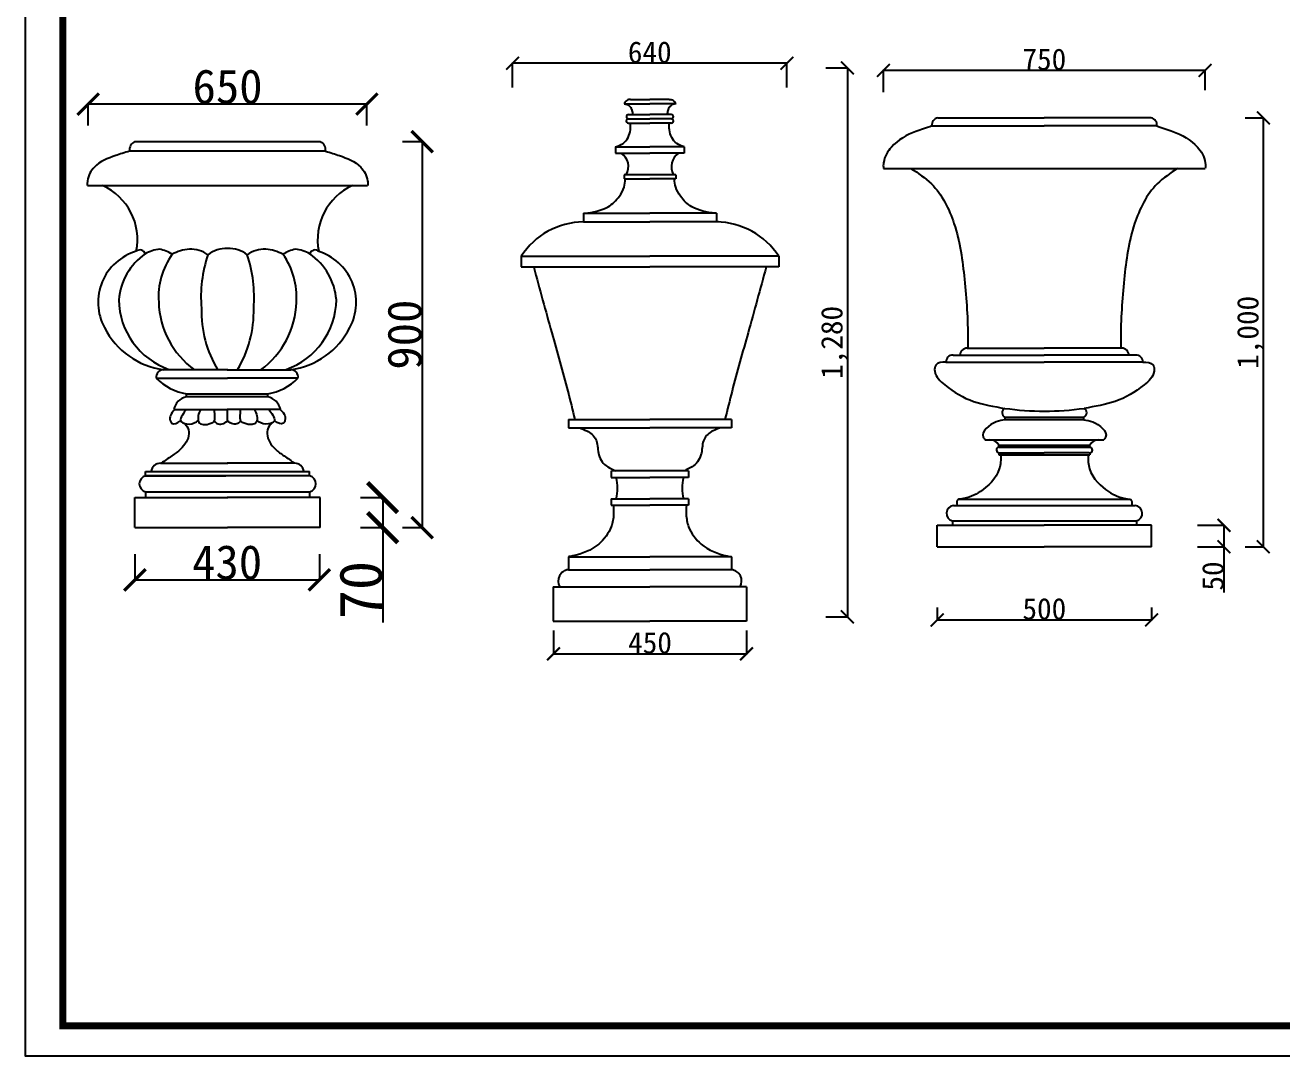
# Model space of a CAD drawing. Extents: x 3172 to 33391, y 13916 to 34175.
# Drawn here: x 3172 to 6102, y 17710 to 20113 of the extents above; entities that cross this region are included whole.
import ezdxf

# ---------------------------------------------------------------- set-up
doc = ezdxf.new("R2010")
doc.units = 0
doc.layers.get('0').update_dxf_attribs({"linetype": 'CONTINUOUS'})
doc.layers.get('DEFPOINTS').update_dxf_attribs({"linetype": 'CONTINUOUS'})
doc.dimstyles.new('ISO-25', dxfattribs={"dimtxt": 2.5, "dimasz": 2.5, "dimexe": 1.25, "dimexo": 0.625, "dimtad": 1, "dimdec": 4, "dimdsep": 46, "dimlunit": 6, "dimtxsty": 'Standard', "dimcen": 2.5, "dimadec": 0, "dimazin": 0, "dimtfac": 1, "dimtdec": 4, "dimtmove": 0, "dimatfit": 3, "dimfxl": 1, "dimtolj": 1, "dimtzin": 0, "dimarcsym": 0})

# ---------------------------------------------------------------- blocks, each defined once
blk = doc.blocks.new('_ARCHTICK')
at = {"color": 0, "linetype": 'ByBlock', "const_width": 0.15}
blk.add_lwpolyline([(-0.5, -0.5), (0.5, 0.5)], dxfattribs=at)
blk = doc.blocks.new('*D206')
at = {"color": 0, "linetype": 'ByBlock'}
for p, q in [((14258.1, 19095.1), (14258.1, 19152.5)), ((14898.1, 19151.3), (14258.1, 19151.3)), ((14898.1, 19095.1), (14898.1, 19152.5))]:
    blk.add_line(p, q, dxfattribs=at)
at = {"layer": 'DEFPOINTS', "color": 0, "linetype": 'ByBlock'}
for p in [(14258.1, 19151.3), (14258.1, 19094.5), (14898.1, 19094.5)]:
    blk.add_point(p, dxfattribs=at)
at = {"color": 0, "linetype": 'ByBlock', "xscale": 30, "yscale": 30, "zscale": 30, "rotation": 180}
blk.add_blockref('_ARCHTICK', (14258.1, 19151.3), dxfattribs=at)
at = {"color": 0, "linetype": 'ByBlock', "xscale": 30, "yscale": 30, "zscale": 30}
blk.add_blockref('_ARCHTICK', (14898.1, 19151.3), dxfattribs=at)
at = {"color": 0, "linetype": 'ByBlock', "insert": (14578.1, 19176.9), "char_height": 50, "attachment_point": 5}
blk.add_mtext('\\A1;640', dxfattribs=at)
blk = doc.blocks.new('*D192')
at = {"color": 0, "linetype": 'ByBlock'}
for p, q in [((14001.4, 18968.6), (14048.9, 18968.6)), ((14047.6, 18968.6), (14047.6, 18068.6)), ((14001.4, 18068.6), (14048.9, 18068.6))]:
    blk.add_line(p, q, dxfattribs=at)
at = {"layer": 'DEFPOINTS', "color": 0, "linetype": 'ByBlock'}
for p in [(14000.8, 18968.6), (14000.8, 18068.6), (14047.6, 18068.6)]:
    blk.add_point(p, dxfattribs=at)
at = {"color": 0, "linetype": 'ByBlock', "xscale": 50, "yscale": 50, "zscale": 50}
for p, rotation in [((14047.6, 18968.6), 90), ((14047.6, 18068.6), 270)]:
    blk.add_blockref('_ARCHTICK', p, dxfattribs=dict(at, rotation=rotation))
at = {"color": 0, "linetype": 'ByBlock', "insert": (14007, 18518.6), "char_height": 80, "attachment_point": 5, "rotation": 90}
blk.add_mtext('\\A1;900', dxfattribs=at)
blk = doc.blocks.new('*D194')
at = {"color": 0, "linetype": 'ByBlock'}
for p, q in [((13377.7, 18006.4), (13377.7, 17945.5)), ((13807.7, 18006.4), (13807.7, 17945.5)), ((13377.7, 17946.8), (13807.7, 17946.8))]:
    blk.add_line(p, q, dxfattribs=at)
at = {"layer": 'DEFPOINTS', "color": 0, "linetype": 'ByBlock'}
for p in [(13377.7, 18007.1), (13807.7, 18007.1), (13807.7, 17946.8)]:
    blk.add_point(p, dxfattribs=at)
at = {"color": 0, "linetype": 'ByBlock', "xscale": 50, "yscale": 50, "zscale": 50, "rotation": 180}
blk.add_blockref('_ARCHTICK', (13377.7, 17946.8), dxfattribs=at)
at = {"color": 0, "linetype": 'ByBlock', "xscale": 50, "yscale": 50, "zscale": 50}
blk.add_blockref('_ARCHTICK', (13807.7, 17946.8), dxfattribs=at)
at = {"color": 0, "linetype": 'ByBlock', "insert": (13592.7, 17987.4), "char_height": 80, "attachment_point": 5}
blk.add_mtext('\\A1;430', dxfattribs=at)
blk = doc.blocks.new('*D193')
at = {"color": 0, "linetype": 'ByBlock'}
for p, q in [((13903.6, 18138.6), (13956.6, 18138.6)), ((13955.4, 18138.6), (13955.4, 18068.6)), ((13903.6, 18068.6), (13956.6, 18068.6)), ((13955.4, 18068.6), (13955.4, 17847.3))]:
    blk.add_line(p, q, dxfattribs=at)
at = {"layer": 'DEFPOINTS', "color": 0, "linetype": 'ByBlock'}
for p in [(13903, 18138.6), (13903, 18068.6), (13955.4, 18068.6)]:
    blk.add_point(p, dxfattribs=at)
at = {"color": 0, "linetype": 'ByBlock', "xscale": 70, "yscale": 70, "zscale": 70}
for p, rotation in [((13955.4, 18138.6), 90), ((13955.4, 18068.6), 270)]:
    blk.add_blockref('_ARCHTICK', p, dxfattribs=dict(at, rotation=rotation))
at = {"color": 0, "linetype": 'ByBlock', "insert": (13904.7, 17923), "char_height": 100, "attachment_point": 5, "rotation": 90}
blk.add_mtext('\\A1;70', dxfattribs=at)
blk = doc.blocks.new('*D195')
at = {"color": 0, "linetype": 'ByBlock'}
for p, q in [((14353.7, 17828.7), (14353.7, 17773)), ((14803.7, 17828.7), (14803.7, 17773)), ((14353.7, 17774.3), (14803.7, 17774.3))]:
    blk.add_line(p, q, dxfattribs=at)
at = {"layer": 'DEFPOINTS', "color": 0, "linetype": 'ByBlock'}
for p in [(14353.7, 17829.3), (14803.7, 17829.3), (14803.7, 17774.3)]:
    blk.add_point(p, dxfattribs=at)
at = {"color": 0, "linetype": 'ByBlock', "xscale": 30, "yscale": 30, "zscale": 30, "rotation": 180}
blk.add_blockref('_ARCHTICK', (14353.7, 17774.3), dxfattribs=at)
at = {"color": 0, "linetype": 'ByBlock', "xscale": 30, "yscale": 30, "zscale": 30}
blk.add_blockref('_ARCHTICK', (14803.7, 17774.3), dxfattribs=at)
at = {"color": 0, "linetype": 'ByBlock', "insert": (14578.7, 17799.9), "char_height": 50, "attachment_point": 5}
blk.add_mtext('\\A1;450', dxfattribs=at)
blk = doc.blocks.new('*D203')
at = {"color": 0, "linetype": 'ByBlock'}
for p, q in [((13268.7, 19006), (13268.7, 19057.4)), ((13918.7, 19056.1), (13268.7, 19056.1)), ((13918.7, 19006), (13918.7, 19057.4))]:
    blk.add_line(p, q, dxfattribs=at)
at = {"layer": 'DEFPOINTS', "color": 0, "linetype": 'ByBlock'}
for p in [(13268.7, 19056.1), (13268.7, 19005.3), (13918.7, 19005.3)]:
    blk.add_point(p, dxfattribs=at)
at = {"color": 0, "linetype": 'ByBlock', "xscale": 50, "yscale": 50, "zscale": 50, "rotation": 180}
blk.add_blockref('_ARCHTICK', (13268.7, 19056.1), dxfattribs=at)
at = {"color": 0, "linetype": 'ByBlock', "xscale": 50, "yscale": 50, "zscale": 50}
blk.add_blockref('_ARCHTICK', (13918.7, 19056.1), dxfattribs=at)
at = {"color": 0, "linetype": 'ByBlock', "insert": (13593.7, 19096.7), "char_height": 80, "attachment_point": 5}
blk.add_mtext('\\A1;650', dxfattribs=at)
blk = doc.blocks.new('*D191')
at = {"color": 0, "linetype": 'ByBlock'}
for p, q in [((16266.9, 19044), (16310.1, 19044)), ((16308.9, 19044), (16308.9, 18044)), ((16266.9, 18044), (16310.1, 18044))]:
    blk.add_line(p, q, dxfattribs=at)
at = {"layer": 'DEFPOINTS', "color": 0, "linetype": 'ByBlock'}
for p in [(16266.3, 19044), (16266.3, 18044), (16308.9, 18044)]:
    blk.add_point(p, dxfattribs=at)
at = {"color": 0, "linetype": 'ByBlock', "xscale": 30, "yscale": 30, "zscale": 30}
for p, rotation in [((16308.9, 19044), 90), ((16308.9, 18044), 270)]:
    blk.add_blockref('_ARCHTICK', p, dxfattribs=dict(at, rotation=rotation))
at = {"color": 0, "linetype": 'ByBlock', "insert": (16279.1, 18544), "char_height": 50, "attachment_point": 5, "rotation": 90}
blk.add_mtext('\\A1;1,000', dxfattribs=at)
blk = doc.blocks.new('*D190')
at = {"color": 0, "linetype": 'ByBlock'}
for p, q in [((14989, 19140.6), (15040, 19140.6)), ((15038.8, 19140.6), (15038.8, 17860.6)), ((14989, 17860.6), (15040, 17860.6))]:
    blk.add_line(p, q, dxfattribs=at)
at = {"layer": 'DEFPOINTS', "color": 0, "linetype": 'ByBlock'}
for p in [(14988.4, 19140.6), (14988.4, 17860.6), (15038.8, 17860.6)]:
    blk.add_point(p, dxfattribs=at)
at = {"color": 0, "linetype": 'ByBlock', "xscale": 30, "yscale": 30, "zscale": 30}
for p, rotation in [((15038.8, 19140.6), 90), ((15038.8, 17860.6), 270)]:
    blk.add_blockref('_ARCHTICK', p, dxfattribs=dict(at, rotation=rotation))
at = {"color": 0, "linetype": 'ByBlock', "insert": (15009, 18500.6), "char_height": 50, "attachment_point": 5, "rotation": 90}
blk.add_mtext('\\A1;1,280', dxfattribs=at)
blk = doc.blocks.new('*D196')
at = {"color": 0, "linetype": 'ByBlock'}
for p, q in [((15548.3, 17902.7), (15548.3, 17872.2)), ((16048.3, 17902.7), (16048.3, 17872.2)), ((15548.3, 17873.4), (16048.3, 17873.4))]:
    blk.add_line(p, q, dxfattribs=at)
at = {"layer": 'DEFPOINTS', "color": 0, "linetype": 'ByBlock'}
for p in [(15548.3, 17903.4), (16048.3, 17903.4), (16048.3, 17873.4)]:
    blk.add_point(p, dxfattribs=at)
at = {"color": 0, "linetype": 'ByBlock', "xscale": 30, "yscale": 30, "zscale": 30, "rotation": 180}
blk.add_blockref('_ARCHTICK', (15548.3, 17873.4), dxfattribs=at)
at = {"color": 0, "linetype": 'ByBlock', "xscale": 30, "yscale": 30, "zscale": 30}
blk.add_blockref('_ARCHTICK', (16048.3, 17873.4), dxfattribs=at)
at = {"color": 0, "linetype": 'ByBlock', "insert": (15798.3, 17899), "char_height": 50, "attachment_point": 5}
blk.add_mtext('\\A1;500', dxfattribs=at)
blk = doc.blocks.new('*D197')
at = {"color": 0, "linetype": 'ByBlock'}
for p, q in [((16155.7, 18094), (16218.5, 18094)), ((16217.2, 18094), (16217.2, 18044)), ((16155.7, 18044), (16218.5, 18044)), ((16217.2, 18044), (16217.2, 17937.7))]:
    blk.add_line(p, q, dxfattribs=at)
at = {"layer": 'DEFPOINTS', "color": 0, "linetype": 'ByBlock'}
for p in [(16155.1, 18094), (16155.1, 18044), (16217.2, 18044)]:
    blk.add_point(p, dxfattribs=at)
at = {"color": 0, "linetype": 'ByBlock', "xscale": 30, "yscale": 30, "zscale": 30}
for p, rotation in [((16217.2, 18094), 90), ((16217.2, 18044), 270)]:
    blk.add_blockref('_ARCHTICK', p, dxfattribs=dict(at, rotation=rotation))
at = {"color": 0, "linetype": 'ByBlock', "insert": (16191.6, 17975.8), "char_height": 50, "attachment_point": 5, "rotation": 90}
blk.add_mtext('\\A1;50', dxfattribs=at)
blk = doc.blocks.new('*D213')
at = {"color": 0, "linetype": 'ByBlock'}
for p, q in [((15423.3, 19103.7), (15423.3, 19155.9)), ((16173.3, 19154.6), (15423.3, 19154.6)), ((16173.3, 19108.9), (16173.3, 19155.9))]:
    blk.add_line(p, q, dxfattribs=at)
at = {"layer": 'DEFPOINTS', "color": 0, "linetype": 'ByBlock'}
for p in [(15423.3, 19154.6), (16173.3, 19108.3), (15423.3, 19103)]:
    blk.add_point(p, dxfattribs=at)
at = {"color": 0, "linetype": 'ByBlock', "xscale": 30, "yscale": 30, "zscale": 30, "rotation": 180}
blk.add_blockref('_ARCHTICK', (15423.3, 19154.6), dxfattribs=at)
at = {"color": 0, "linetype": 'ByBlock', "xscale": 30, "yscale": 30, "zscale": 30}
blk.add_blockref('_ARCHTICK', (16173.3, 19154.6), dxfattribs=at)
at = {"color": 0, "linetype": 'ByBlock', "insert": (15798.3, 19180.3), "char_height": 50, "attachment_point": 5}
blk.add_mtext('\\A1;750', dxfattribs=at)

msp = doc.modelspace()

# ---------------------------------------------------------------- linework, layer by layer
for p, q in [((4568.5624, 19929.85801), (4628.6248, 19929.85801)), ((4583.578, 19939.86841), (4628.6248, 19939.86841)), ((4673.6716, 19939.86841), (4628.6248, 19939.86841)), ((4688.6872, 19929.85801), (4628.6248, 19929.85801)), ((4578.5728, 19904.83201), (4628.6248, 19904.83201)), ((4678.6768, 19904.83201), (4628.6248, 19904.83201)), ((4578.5728, 19894.82161), (4628.6248, 19894.82161)), ((4578.5728, 19884.81121), (4628.6248, 19884.81121)), ((4678.6768, 19894.82161), (4628.6248, 19894.82161)), ((4678.6768, 19884.81121), (4628.6248, 19884.81121)), ((3427.49117, 19841.77143), (3860.15709, 19841.77143)), ((3872.13635, 19819.80879), (3415.51191, 19819.80879)), ((4548.5416, 19829.75401), (4628.6248, 19829.75401)), ((4548.5416, 19829.75401), (4548.5416, 19814.73841)), ((4548.5416, 19814.73841), (4628.6248, 19814.73841)), ((4708.708, 19829.75401), (4628.6248, 19829.75401)), ((4708.708, 19814.73841), (4628.6248, 19814.73841)), ((4708.708, 19829.75401), (4708.708, 19814.73841)), ((5173.50212, 19779.41604), (5922.9812, 19779.41604)), ((4688.6872, 19764.68641), (4568.5624, 19764.68641)), ((4568.5624, 19764.49197), (4568.5624, 19754.67601)), ((4568.5624, 19754.67601), (4628.6248, 19754.67601)), ((4688.6872, 19754.67601), (4628.6248, 19754.67601)), ((4688.6872, 19764.49197), (4688.6872, 19754.67601)), ((3317.37298, 19739.31137), (3969.83949, 19739.31137)), ((4473.4636, 19674.59281), (4628.6248, 19674.59281)), ((4473.4636, 19674.59281), (4473.4636, 19654.57201)), ((4783.786, 19674.59281), (4628.6248, 19674.59281)), ((4783.786, 19674.59281), (4783.786, 19654.57201)), ((4473.4636, 19654.57201), (4628.6248, 19654.57201)), ((4788.7068, 19654.57201), (4628.6248, 19654.57201)), ((4328.3128, 19574.48881), (4628.6248, 19574.48881)), ((4328.3128, 19574.48881), (4328.3128, 19549.46281)), ((4928.9368, 19574.48881), (4628.6248, 19574.48881)), ((4928.9368, 19574.48881), (4928.9368, 19549.46281)), ((4328.3128, 19549.46281), (4628.6248, 19549.46281)), ((4928.9368, 19549.46281), (4628.6248, 19549.46281)), ((3477.70311, 19290.3577), (3643.82413, 19290.3577)), ((3642.87632, 19309.78985), (3494.62593, 19309.78985)), ((3642.87632, 19309.78985), (3643.82413, 19309.78985)), ((3644.77194, 19309.78985), (3643.82413, 19309.78985)), ((3808.04954, 19290.3577), (3643.82413, 19290.3577)), ((3644.77194, 19309.78985), (3791.12672, 19309.78985)), ((3548.15676, 19254.10026), (3737.59588, 19254.10026)), ((3548.15676, 19246.38143), (3548.15676, 19254.10026)), ((3737.59588, 19246.38143), (3737.59588, 19254.10026)), ((3737.59588, 19246.38143), (3548.15676, 19246.38143)), ((3518.51061, 19216.94147), (3642.87632, 19216.94147)), ((3643.82413, 19216.94147), (3642.87632, 19216.94147)), ((3643.82413, 19216.94147), (3644.77194, 19216.94147)), ((3643.82413, 19190.01202), (3643.82413, 19216.94147)), ((3769.13765, 19216.94147), (3644.77194, 19216.94147)), ((4438.4272, 19194.09361), (4628.6248, 19194.09361)), ((4438.4272, 19194.09361), (4438.4272, 19174.07281)), ((4818.8224, 19194.09361), (4628.6248, 19194.09361)), ((4818.8224, 19194.09361), (4818.8224, 19174.07281)), ((4438.4272, 19174.07281), (4628.6248, 19174.07281)), ((4818.8224, 19174.07281), (4628.6248, 19174.07281)), ((3487.42916, 19091.90541), (3642.87632, 19091.90541)), ((3643.82413, 19091.90541), (3642.87632, 19091.90541)), ((3643.82413, 19091.90541), (3644.77194, 19091.90541)), ((3800.2191, 19091.90541), (3644.77194, 19091.90541)), ((3452.88068, 19072.59566), (3834.76758, 19072.59566)), ((3452.88068, 19062.23715), (3452.88068, 19072.59566)), ((3834.76758, 19062.23715), (3452.88068, 19062.23715)), ((3452.88068, 19062.23715), (3639.76415, 19062.23715)), ((3834.76758, 19062.23715), (3834.76758, 19072.59566)), ((4538.5312, 19073.96881), (4538.5312, 19058.95321)), ((4538.5312, 19058.95321), (4628.6248, 19058.95321)), ((4718.7184, 19073.96881), (4539.08999, 19073.89951)), ((4718.7184, 19058.95321), (4628.6248, 19058.95321)), ((4718.7184, 19073.96881), (4718.7184, 19058.95321)), ((3452.88068, 19025.48728), (3834.76758, 19025.48728)), ((3452.88068, 19025.48728), (3452.88068, 19011.71646)), ((3834.76758, 19025.48728), (3834.76758, 19011.71646)), ((3427.87632, 19011.71646), (3642.87632, 19011.71646)), ((3427.87632, 18941.71649), (3427.87632, 19011.71646)), ((3643.82413, 19011.71646), (3642.87632, 19011.71646)), ((3643.82413, 19011.71646), (3644.77194, 19011.71646)), ((3859.77194, 19011.71646), (3644.77194, 19011.71646)), ((3859.77194, 18941.71649), (3859.77194, 19011.71646)), ((4538.5312, 19008.90121), (4628.6248, 19008.90121)), ((4538.5312, 19008.90121), (4538.5312, 18993.88561)), ((4538.5312, 18993.88561), (4628.6248, 18993.88561)), ((4718.7184, 19008.90121), (4628.6248, 19008.90121)), ((4718.7184, 18993.88561), (4628.6248, 18993.88561)), ((4718.7184, 19008.90121), (4718.7184, 18993.88561)), ((3427.87632, 18941.71649), (3643.82413, 18941.71649)), ((3859.77194, 18941.71649), (3643.82413, 18941.71649)), ((4438.4272, 18873.76081), (4628.6248, 18873.76081)), ((4438.4272, 18873.76081), (4438.4272, 18843.74001)), ((4818.8224, 18873.76081), (4628.6248, 18873.76081)), ((4818.8224, 18873.76081), (4818.8224, 18843.74001)), ((4438.4272, 18843.74001), (4628.6248, 18843.74001)), ((4818.8224, 18843.74001), (4628.6248, 18843.74001)), ((4403.4064, 18803.69841), (4628.6248, 18803.69841)), ((4403.4064, 18803.69841), (4403.4064, 18723.69841)), ((4418.4064, 18803.69841), (4628.6248, 18803.69841)), ((4418.4064, 18803.69841), (4628.6248, 18803.69841)), ((4838.8432, 18803.69841), (4628.6248, 18803.69841)), ((4838.8432, 18803.69841), (4628.6248, 18803.69841)), ((4853.8432, 18803.69841), (4628.6248, 18803.69841)), ((4853.8432, 18803.69841), (4853.8432, 18723.69841)), ((4403.4064, 18723.69841), (4628.6248, 18723.69841)), ((4853.8432, 18723.69841), (4628.6248, 18723.69841))]:
    msp.add_line(p, q)
at = {"color": 7}
for p, q in [((5299.99334, 19897.11047), (5548.24166, 19897.11047)), ((5796.99058, 19897.11047), (5548.24166, 19897.11047)), ((5286.23293, 19878.23471), (5548.24166, 19878.23471)), ((5810.75099, 19878.23471), (5548.24166, 19878.23471)), ((5335.35957, 19343.79607), (5548.24166, 19343.79607)), ((5368.11066, 19360.17161), (5548.24166, 19360.17161)), ((5728.37267, 19360.17161), (5548.24166, 19360.17161)), ((5761.12376, 19343.79607), (5548.24166, 19343.79607)), ((5318.98402, 19327.42052), (5548.24166, 19327.42052)), ((5777.49931, 19327.42052), (5548.24166, 19327.42052)), ((5456.9705, 19193.33493), (5456.9705, 19199.36212)), ((5456.9705, 19199.36212), (5640.01341, 19199.36212)), ((5640.01341, 19193.33493), (5456.9705, 19193.33493)), ((5640.01341, 19193.33493), (5640.01341, 19199.36212)), ((5410.17335, 19146.10913), (5686.81057, 19146.10913)), ((5442.30345, 19134.03586), (5654.68047, 19134.03586)), ((5442.30345, 19129.08132), (5442.30345, 19134.03586)), ((5442.30345, 19129.08132), (5654.17988, 19129.08132)), ((5442.30345, 19116.53135), (5442.30345, 19111.5768)), ((5442.30345, 19111.5768), (5654.68047, 19111.5768)), ((5443.59759, 19116.51644), (5548.24166, 19116.51644)), ((5652.88574, 19116.51644), (5548.24166, 19116.51644)), ((5654.68047, 19129.08132), (5654.68047, 19134.03586)), ((5654.68047, 19116.53135), (5654.68047, 19111.5768)), ((5336.73913, 18993.26633), (5760.24479, 18993.26633)), ((5348.74589, 19007.94469), (5748.23803, 19007.94469)), ((5298.24166, 18947.76858), (5548.24166, 18947.76858)), ((5298.24166, 18897.11047), (5298.24166, 18947.76858)), ((5333.8792, 18957.28752), (5763.10472, 18957.28752)), ((5333.8792, 18957.28752), (5333.8792, 18947.76858)), ((5798.24166, 18947.76858), (5548.24166, 18947.76858)), ((5763.10472, 18957.28752), (5763.10472, 18947.76858)), ((5798.24166, 18897.11047), (5798.24166, 18947.76858)), ((5298.24166, 18897.11047), (5548.24166, 18897.11047)), ((5798.24166, 18897.11047), (5548.24166, 18897.11047))]:
    msp.add_line(p, q, dxfattribs=at)
msp.add_lwpolyline([(8667.98137, 17710.09481), (8667.98137, 21815.29574), (3171.87102, 21815.29574), (3171.87102, 17710.09481)], close=True)
at = {"const_width": 16.81311}
msp.add_lwpolyline([(8597.92675, 17780.14943), (8597.92675, 21745.24112), (3259.76444, 21745.24112), (3259.76444, 17780.14943)], close=True, dxfattribs=at)
for centre, radius, start, end in [((4578.69224, 19899.82611), 5.00593, 89.80051293, 268.63276158), ((4678.55735, 19899.82611), 5.00593, 271.36723842, 90.19948707), ((4578.64123, 19889.81641), 5.00567, 89.21663725, 270.78336275), ((4678.60836, 19889.81641), 5.00567, 269.21663725, 90.78336275), ((3435.91291, 19822.9296), 20.63832, 114.08322555, 188.69730705), ((3851.73535, 19822.9296), 20.63832, 351.30269295, 65.91677445), ((4540.88331, 19783.35429), 37.73208, 330.006518, 56.64689639), ((4716.36628, 19783.35429), 37.73208, 123.35310361, 209.993482), ((3295.80892, 19613.39062), 138.02447, 348.62579155, 65.82618708), ((3991.83934, 19613.39062), 138.02447, 114.17381292, 191.37420845), ((4475.53198, 19479.23855), 175.34566, 90.67587833, 147.09728521), ((4781.71761, 19479.23855), 175.34566, 32.90271479, 89.32412167), ((3466.14443, 19467.00686), 124.20297, 106.37796906, 208.36496348), ((3536.32386, 19460.12589), 146.77617, 125.14010395, 174.97570345), ((3439.53813, 19576.46604), 12.84475, 16.67464521, 130.93277131), ((3493.38033, 19508.02954), 83.22844, 95.49128631, 119.93909666), ((3654.7045, 19479.44741), 171.86566, 144.57415283, 183.96362066), ((3468.73255, 19507.44496), 85.08275, 57.33258595, 78.69199633), ((3561.81302, 19492.92888), 98.20305, 94.13725417, 118.69777455), ((3557.88439, 19522.24197), 68.70659, 54.22739444, 92.63304701), ((3893.06648, 19478.88647), 311.21798, 161.43219069, 184.6799071), ((3640.25812, 19522.97317), 69.34087, 87.09174698, 127.49779849), ((3647.39014, 19522.97317), 69.34087, 52.50220151, 92.90825302), ((3729.76388, 19522.24197), 68.70659, 87.36695299, 125.77260556), ((3394.58179, 19478.88647), 311.21798, 355.3200929, 18.56780931), ((3725.83524, 19492.92888), 98.20305, 61.30222545, 85.86274583), ((3818.91571, 19507.44496), 85.08275, 101.30800367, 122.66741405), ((3632.94376, 19479.44741), 171.86566, 356.03637934, 35.42584717), ((3794.26793, 19508.02954), 83.22844, 60.06090334, 84.50871369), ((3848.11013, 19576.46604), 12.84475, 49.06722869, 163.32535479), ((3751.32441, 19460.12589), 146.77617, 5.02429655, 54.85989605), ((3819.60821, 19467.00686), 124.20297, 331.63503652, 73.62203094), ((3565.38982, 19475.95982), 175.30349, 180.97387332, 250.65104182), ((3686.12983, 19473.72536), 202.97334, 181.73851522, 233.85935871), ((3601.51843, 19473.72536), 202.97334, 306.14064129, 358.26148478), ((3722.25844, 19475.95982), 175.30349, 289.34895818, 359.02612668), ((3849.96809, 19446.80317), 267.16581, 178.56484058, 211.03521977), ((3437.68018, 19446.80317), 267.16581, 328.96478023, 1.43515942), ((3520.07375, 19491.23024), 183.21629, 207.01826924, 262.01609257), ((3765.6789, 19491.23024), 183.21629, 277.98390743, 332.98173076), ((3494.78296, 19292.56825), 17.22231, 90.52244195, 187.37447943), ((3565.7883, 19374.94071), 122.11996, 223.83804385, 261.69869205), ((3719.96435, 19374.94071), 122.11996, 278.30130795, 316.16195615), ((3790.96969, 19292.56825), 17.22231, 352.62552057, 89.47755805), ((3554.5938, 19210.25243), 36.69795, 100.10227727, 169.49783563), ((3731.15885, 19210.25243), 36.69795, 10.50216437, 79.89772273), ((3487.68693, 19069.71412), 22.19278, 90.66549638, 172.53958226), ((3799.96133, 19069.71412), 22.19278, 7.46041774, 89.33450362), ((3456.79322, 19043.86222), 18.78686, 102.02036721, 257.97963279), ((3830.85504, 19043.86222), 18.78686, 282.02036721, 77.97963279), ((4459.33899, 19033.92721), 94.06455, 344.57056756, 15.42943244), ((4797.91061, 19033.92721), 94.06455, 164.57056756, 195.42943244), ((4441.67713, 18817.08904), 26.84839, 96.95257673, 209.91732092), ((4815.57246, 18817.08904), 26.84839, 330.08267908, 83.04742327)]:
    msp.add_arc(centre, radius, start, end)
at = {"color": 7}
for centre, radius, start, end in [((5302.51618, 19880.81779), 16.48685, 98.80204204, 189.01394249), ((5794.46774, 19880.81779), 16.48685, 350.98605751, 81.19795796), ((5334.21656, 19328.56352), 15.27537, 85.70874351, 184.29125649), ((5367.92451, 19343.98221), 16.19047, 89.34123236, 180.65876764), ((5729.0594, 19343.98221), 16.19047, 359.34123236, 90.65876764), ((5762.76735, 19328.56352), 15.27537, 355.70874351, 94.29125649), ((5460.92583, 19209.79724), 11.15958, 115.60404086, 249.24125115), ((5548.49196, 19894.17462), 680.61338, 262.19839459, 277.80160541), ((5636.05808, 19209.79724), 11.15958, 290.75874885, 64.39595914), ((5422.34858, 19123.60619), 22.51611, 27.59441277, 91.95945219), ((5674.63534, 19123.60619), 22.51611, 88.04054781, 152.40558723), ((5443.02288, 19122.80633), 6.31609, 96.5404735, 275.22061525), ((5653.96103, 19122.80633), 6.31609, 264.77938475, 83.4595265), ((5338.64587, 18975.0117), 18.35395, 95.96306827, 254.94723651), ((5758.33804, 18975.0117), 18.35395, 285.05276349, 84.03693173)]:
    msp.add_arc(centre, radius, start, end, dxfattribs=at)
for points in [[(4583.578, 19939.86841), (4581.53905, 19939.92201), (4572.80177, 19936.47519), (4568.5624, 19929.85801)], [(4568.5624, 19929.85801), (4575.51968, 19928.21787), (4582.60246, 19923.0789), (4586.83229, 19914.16942), (4588.5832, 19905.09519)], [(4688.6872, 19929.85801), (4681.72991, 19928.21787), (4674.64713, 19923.0789), (4670.4173, 19914.16942), (4668.6664, 19905.09519)], [(4673.6716, 19939.86841), (4675.71054, 19939.92201), (4684.44782, 19936.47519), (4688.6872, 19929.85801)], [(4548.5416, 19829.75401), (4565.8997, 19837.5487), (4583.24373, 19869.32682), (4583.24373, 19884.92699)], [(4708.708, 19829.75401), (4691.34989, 19837.5487), (4674.00587, 19869.32682), (4674.00587, 19884.92699)], [(4476.4636, 19674.59281), (4531.19163, 19690.06833), (4557.33698, 19714.48072), (4568.32154, 19735.28093), (4571.5624, 19754.67601)], [(4780.786, 19674.59281), (4726.05796, 19690.06833), (4699.91262, 19714.48072), (4688.92805, 19735.28093), (4685.6872, 19754.67601)], [(4357.63198, 19549.1886), (4399.63266, 19396.28124), (4437.13369, 19259.86564), (4453.6324, 19193.90584)], [(4899.61761, 19549.1886), (4857.61693, 19396.28124), (4820.1159, 19259.86564), (4803.61719, 19193.90584)], [(3520.14018, 19216.77605), (3510.44758, 19202.85367), (3510.00887, 19191.8647), (3513.47655, 19185.60204), (3532.86175, 19189.83925), (3534.37615, 19191.04989)], [(3547.09773, 19216.77605), (3538.61668, 19204.06431), (3534.67909, 19191.04989), (3548.30928, 19183.78606), (3571.32915, 19188.62861), (3575.8726, 19192.56321)], [(3581.02175, 19216.77605), (3577.68994, 19210.11751), (3574.9639, 19194.98449), (3576.78123, 19187.41797), (3586.77676, 19182.57542), (3604.95033, 19184.9967), (3612.52267, 19190.14193), (3614.03715, 19204.66966), (3613.73431, 19216.77605)], [(3706.62651, 19216.77605), (3709.95833, 19210.11751), (3712.68437, 19194.98449), (3710.86704, 19187.41797), (3700.8715, 19182.57542), (3682.69794, 19184.9967), (3675.12559, 19190.14193), (3673.61111, 19204.66966), (3673.91395, 19216.77605)], [(3740.55054, 19216.77605), (3749.03158, 19204.06431), (3752.96918, 19191.04989), (3739.33898, 19183.78606), (3716.31911, 19188.62861), (3711.77566, 19192.56321)], [(3767.50808, 19216.77605), (3777.20068, 19202.85367), (3777.6394, 19191.8647), (3774.17171, 19185.60204), (3754.78651, 19189.83925), (3753.27211, 19191.04989)], [(3542.56458, 19185.8803), (3548.96791, 19178.20123), (3553.45017, 19160.54422), (3534.14872, 19124.68995), (3513.86174, 19109.07867), (3489.32478, 19091.90541)], [(3746.9793, 19185.8803), (3740.57596, 19178.20123), (3736.09371, 19160.54422), (3755.39515, 19124.68995), (3775.68214, 19109.07867), (3800.2191, 19091.90541)], [(4464.08513, 19174.07281), (4481.44429, 19167.3129), (4502.48164, 19147.52576), (4508.66908, 19115.37173), (4525.994, 19086.30946), (4543.93754, 19076.41583), (4549.16264, 19073.9034)], [(4793.16446, 19174.07281), (4775.8053, 19167.3129), (4754.76795, 19147.52576), (4748.58051, 19115.37173), (4731.25559, 19086.30946), (4713.31205, 19076.41583), (4708.08695, 19073.9034)], [(4543.62608, 18993.88561), (4543.94247, 18972.84319), (4538.40247, 18943.70357), (4509.24407, 18903.46328), (4448.84481, 18875.71125), (4438.4272, 18873.76081)], [(4713.62351, 18993.88561), (4713.30712, 18972.84319), (4718.84712, 18943.70357), (4748.00552, 18903.46328), (4808.40478, 18875.71125), (4818.8224, 18873.76081)]]:
    msp.add_spline(points, degree=3)
for points, knots in [([(5286.23293, 19878.23471), (5272.18109, 19873.56605), (5239.20613, 19863.62455), (5194.18281, 19839.19192), (5173.52633, 19803.38054), (5172.44927, 19783.42509), (5173.50212, 19779.41604)], [0, 0, 0, 0, 30.0497822285, 84.9614417273, 118.0337749907, 128.089523598, 128.089523598, 128.089523598, 128.089523598]), ([(5319.35082, 19327.52475), (5309.393, 19327.31574), (5293.61823, 19326.98463), (5290.69489, 19296.05473), (5328.35101, 19262.54597), (5377.71108, 19233.40334), (5430.75774, 19224.03543), (5456.10323, 19219.86097)], [0, 0, 0, 0, 25.0678591266, 39.7114501539, 79.5062629225, 163.6899503533, 240.0747552851, 240.0747552851, 240.0747552851, 240.0747552851]), ([(5777.6331, 19327.52475), (5787.59092, 19327.31574), (5803.36568, 19326.98463), (5806.28902, 19296.05473), (5768.6329, 19262.54597), (5719.27283, 19233.40334), (5666.22617, 19224.03543), (5640.88069, 19219.86097)], [0, 0, 0, 0, 25.0678591266, 39.7114501539, 79.5062629225, 163.6899503533, 240.0747552851, 240.0747552851, 240.0747552851, 240.0747552851]), ([(5446.48816, 19111.5768), (5447.24427, 19100.23102), (5444.59464, 19063.04057), (5399.55854, 19022.67269), (5372.77715, 19011.28428), (5343.25766, 19007.32348), (5344.10677, 18999.35765), (5344.73913, 18993.42525)], [3.8208593299, 3.8208593299, 3.8208593299, 3.8208593299, 30.1790502255, 91.2512312356, 141.8585460384, 145.7196370499, 156.9841681719, 156.9841681719, 156.9841681719, 156.9841681719]), ([(5650.49575, 19111.5768), (5649.73964, 19100.23102), (5652.38927, 19063.04057), (5697.42538, 19022.67269), (5724.20677, 19011.28428), (5753.72625, 19007.32348), (5752.87714, 18999.35765), (5752.24479, 18993.42525)], [3.8208593299, 3.8208593299, 3.8208593299, 3.8208593299, 30.1790502255, 91.2512312356, 141.8585460384, 145.7196370499, 156.9841681719, 156.9841681719, 156.9841681719, 156.9841681719])]:
    msp.add_open_spline(points, degree=3, knots=knots, dxfattribs=at)
for points, knots in [([(5810.75099, 19878.23471), (5824.80283, 19873.56605), (5857.77778, 19863.62455), (5902.80111, 19839.19192), (5923.45759, 19803.38054), (5924.53465, 19783.42509), (5923.48179, 19779.41604)], [0, 0, 0, 0, 30.0497822285, 84.9614417273, 118.0337749907, 128.089523598, 128.089523598, 128.089523598, 128.089523598]), ([(3415.51191, 19819.80879), (3403.27894, 19815.74444), (3374.57226, 19807.08976), (3335.37676, 19791.34985), (3317.39405, 19760.1739), (3316.45641, 19742.80148), (3317.37298, 19739.31137)], [0, 0, 0, 0, 30.0497822285, 84.9614417273, 118.0337749907, 128.089523598, 128.089523598, 128.089523598, 128.089523598]), ([(3872.13635, 19819.80879), (3884.36932, 19815.74444), (3913.076, 19807.08976), (3952.2715, 19791.34985), (3970.25421, 19760.1739), (3971.19186, 19742.80148), (3970.27528, 19739.31137)], [0, 0, 0, 0, 30.0497822285, 84.9614417273, 118.0337749907, 128.089523598, 128.089523598, 128.089523598, 128.089523598]), ([(3613.73431, 19189.53658), (3615.51911, 19187.68791), (3620.1154, 19182.92717), (3632.60394, 19182.76254), (3639.8909, 19187.45063), (3643.82413, 19190.01202)], [0, 0, 0, 0, 6.9116627518, 17.7990990818, 30.6501250687, 30.6501250687, 30.6501250687, 30.6501250687]), ([(3673.91395, 19189.53658), (3672.12915, 19187.68791), (3667.53286, 19182.92717), (3655.04432, 19182.76254), (3647.75737, 19187.45063), (3643.82413, 19190.01202)], [0, 0, 0, 0, 6.9116627518, 17.7990990818, 30.6501250687, 30.6501250687, 30.6501250687, 30.6501250687])]:
    msp.add_open_spline(points, degree=3, knots=knots)
for points in [[(5237.29936, 19779.41604), (5284.89432, 19743.26194), (5337.63479, 19650.7042), (5362.07534, 19520.86624), (5370.15499, 19380.07582), (5370.15499, 19360.17161)], [(5859.18396, 19779.41604), (5811.58901, 19743.26194), (5758.84854, 19650.7042), (5734.40799, 19520.86624), (5726.32834, 19380.07582), (5726.32834, 19360.17161)], [(5456.9705, 19193.33493), (5435.88969, 19188.38875), (5405.86542, 19152.85431), (5410.17335, 19146.10913)], [(5640.01341, 19193.33493), (5661.09423, 19188.38875), (5691.1185, 19152.85431), (5686.81057, 19146.10913)]]:
    msp.add_spline(points, degree=3, dxfattribs=at)

# ---------------------------------------------------------------- dimensions: what is measured, and where the dimension line sits
for base, p1, p2, override, picture, middle, set_off in [((4308.292, 20024.42802), (4948.292, 19967.62118), (4308.292, 19967.62118), {"dimtxt": 50, "dimasz": 30, "dimblk1": 'ARCHTICK', "dimblk2": 'ARCHTICK', "dimsah": 1}, '*D206', (4628.292, 20050.05302), (-9949.856, 873.14142)), ((5173.25252, 20007.76925), (5923.25253, 19961.41241), (5173.25252, 19956.17309), {"dimtxt": 50, "dimasz": 30, "dimblk1": 'ARCHTICK', "dimblk2": 'ARCHTICK', "dimsah": 1}, '*D213', (5548.25252, 20033.39425), (-10250.02077, 853.14325)), ((3318.82528, 19929.25673), (3968.82528, 19878.47854), (3318.82528, 19878.47854), {"dimtxt": 80, "dimasz": 50, "dimblk1": 'ARCHTICK', "dimblk2": 'ARCHTICK', "dimsah": 1}, '*D203', (3643.82528, 19969.88173), (-9949.856, 873.14142)), ((3857.87632, 18819.90368), (3427.87632, 18880.20109), (3857.87632, 18880.20109), {"dimtxt": 80, "dimasz": 50, "dimblk1": 'ARCHTICK', "dimblk2": 'ARCHTICK', "dimsah": 1}, '*D194', (3642.87632, 18860.52868), (-9949.856, 873.14142)), ((5798.24166, 18726.56727), (5298.24166, 18756.49453), (5798.24166, 18756.49453), {"dimtxt": 50, "dimasz": 30, "dimblk1": 'ARCHTICK', "dimblk2": 'ARCHTICK', "dimsah": 1}, '*D196', (5548.24166, 18752.19227), (-10250.02077, 853.14325)), ((4853.8432, 18647.41151), (4403.8432, 18702.43821), (4853.8432, 18702.43821), {"dimtxt": 50, "dimasz": 30, "dimblk1": 'ARCHTICK', "dimblk2": 'ARCHTICK', "dimsah": 1}, '*D195', (4628.8432, 18673.03651), (-9949.856, 873.14142))]:
    dim = msp.add_linear_dim(base=base, p1=p1, p2=p2, dimstyle='ISO-25', override=override)
    dim.commit()
    dim.dimension.update_dxf_attribs({"geometry": picture, "text_midpoint": middle, "insert": set_off})
for base, p1, p2, override, picture, middle, set_off in [((5088.92417, 18733.69841), (5038.53666, 20013.69841), (5038.53666, 18733.69841), {"dimtxt": 50, "dimasz": 30, "dimblk1": 'ARCHTICK', "dimblk2": 'ARCHTICK', "dimsah": 1}, '*D190', (5059.13251, 19373.69841), (-9949.856, 873.14142)), ((6058.87244, 18897.11047), (6016.27963, 19897.11047), (6016.27963, 18897.11047), {"dimtxt": 50, "dimasz": 30, "dimblk1": 'ARCHTICK', "dimblk2": 'ARCHTICK', "dimsah": 1}, '*D191', (6029.08077, 19397.11047), (-10250.02077, 853.14325)), ((4097.79196, 18941.71649), (4050.92252, 19841.71653), (4050.92252, 18941.71649), {"dimtxt": 80, "dimasz": 50, "dimblk1": 'ARCHTICK', "dimblk2": 'ARCHTICK', "dimsah": 1}, '*D192', (4057.16696, 19391.71651), (-9949.856, 873.14142)), ((4005.50667, 18941.71649), (3953.11215, 19011.71646), (3953.11215, 18941.71649), {"dimtxt": 100, "dimasz": 70, "dimblk1": 'ARCHTICK', "dimblk2": 'ARCHTICK', "dimsah": 1}, '*D193', (3954.88167, 18796.09149), (-9949.856, 873.14142)), ((5967.20024, 18897.11047), (5905.09314, 18947.11048), (5905.09314, 18897.11047), {"dimtxt": 50, "dimasz": 30, "dimblk1": 'ARCHTICK', "dimblk2": 'ARCHTICK', "dimsah": 1}, '*D197', (5941.57524, 18828.98547), (-10250.02077, 853.14325))]:
    dim = msp.add_linear_dim(base=base, p1=p1, p2=p2, angle=90, dimstyle='ISO-25', override=override)
    dim.commit()
    dim.dimension.update_dxf_attribs({"geometry": picture, "text_midpoint": middle, "insert": set_off})

doc.saveas('drawing.dxf')
